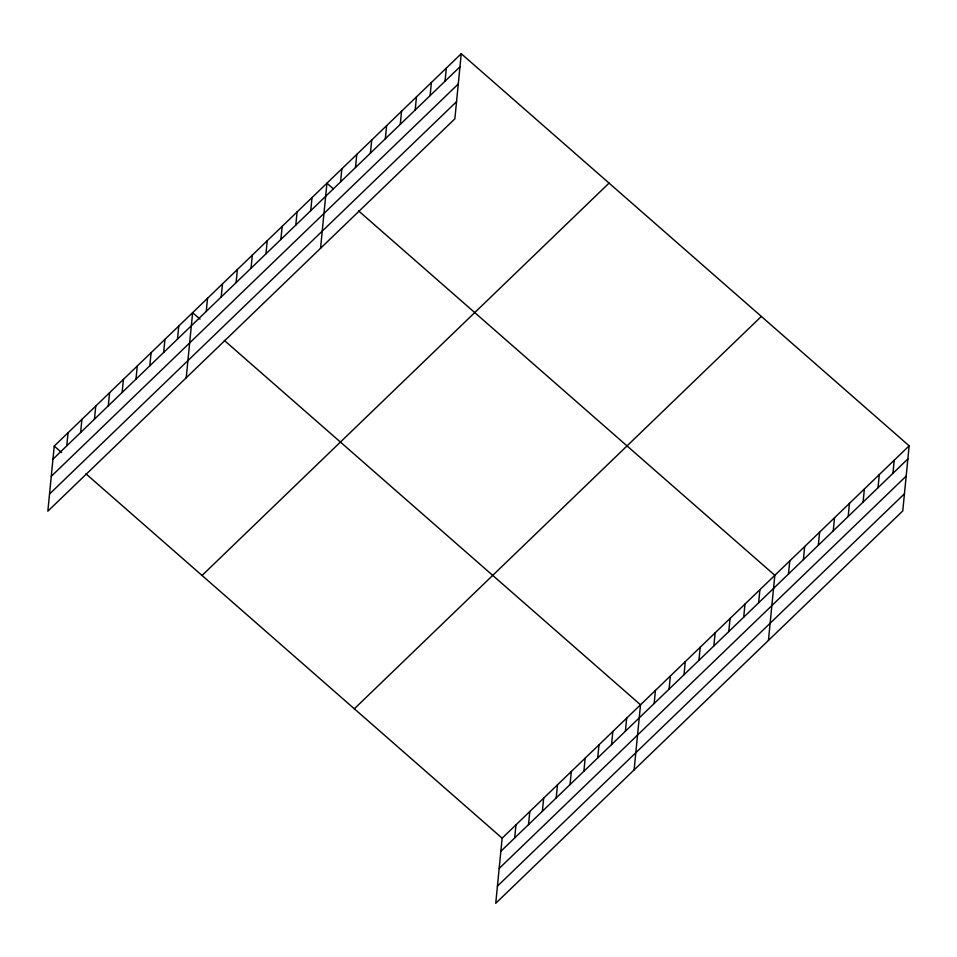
<?xml version="1.0" encoding="UTF-8"?>
<svg xmlns="http://www.w3.org/2000/svg" width="957" height="957" viewBox="0 0 957 957"><rect width="100%" height="100%" fill="white"/><g stroke="black" fill="none" stroke-linecap="round" stroke-linejoin="round"><path stroke-width="1.44" d="M461.25 53.712L54.238 446.07L47.85 511.17L454.862 118.812L461.25 53.712L909.15 445.83L902.762 510.93L495.75 903.288L502.138 838.188L909.15 445.83M66.787 445.842L68.067 432.731M80.627 432.504L81.907 419.393M94.468 419.166L95.748 406.055M108.297 405.828L109.588 392.717M122.137 392.49L123.429 379.367M135.978 379.139L137.27 366.029M149.818 365.801L151.098 352.69M163.659 352.463L164.939 339.352M177.5 339.125L178.78 326.014M186.232 377.764L192.62 312.676L200.013 319.136M206.257 311.396L207.537 298.285M221.187 297.017L222.467 283.894M236.104 282.626L237.396 269.515M251.033 268.235L252.313 255.124M265.95 253.856L267.242 240.745M280.88 239.465L282.159 226.354M295.797 225.074L297.089 211.964M310.726 210.696L312.006 197.585M320.547 248.294L326.935 183.194L333.263 188.744M340.572 181.926L341.852 168.803M355.502 167.535L356.782 154.424M370.419 153.144L371.711 140.033M385.348 138.765L386.628 125.654M400.265 124.374L401.557 111.263M415.194 109.983L416.474 96.872M430.112 95.604L431.404 82.493M445.041 81.213L446.321 68.103M514.687 837.961L515.967 824.85M528.527 824.623L529.807 811.5M542.368 811.273L543.648 798.162M556.196 797.935L557.488 784.824M570.037 784.596L571.329 771.486M583.878 771.258L585.17 758.147M597.718 757.92L598.998 744.809M611.559 744.582L612.839 731.459M625.399 731.232L626.679 718.121M634.132 769.883L640.52 704.783L224.297 340.405M654.157 703.515L655.437 690.404M669.087 689.124L670.367 676.013M684.004 674.733L685.296 661.622M698.933 660.354L700.213 647.243M713.85 645.963L715.142 632.852M728.779 631.584L730.059 618.461M743.697 617.193L744.989 604.082M758.626 602.802L759.906 589.691M768.447 640.4L774.835 575.313L358.612 210.923M788.472 574.033L789.764 560.922M803.402 559.642L804.681 546.531M818.319 545.263L819.611 532.152M833.248 530.872L834.528 517.761M848.165 516.493L849.457 503.37M863.094 502.102L864.374 488.991M878.012 487.711L879.304 474.6M892.941 473.332L894.221 460.221M52.946 459.181L459.958 66.834M51.259 476.335L458.283 83.989M49.537 494.015L456.549 101.657M202.035 575.468L609.059 183.11M354.329 708.79L761.341 316.432M500.846 851.299L907.87 458.941M499.171 868.454L906.183 476.096M497.437 886.134L904.449 493.776M54.238 446.07L61.619 452.541M85.903 473.799L502.138 838.188"/></g></svg>
